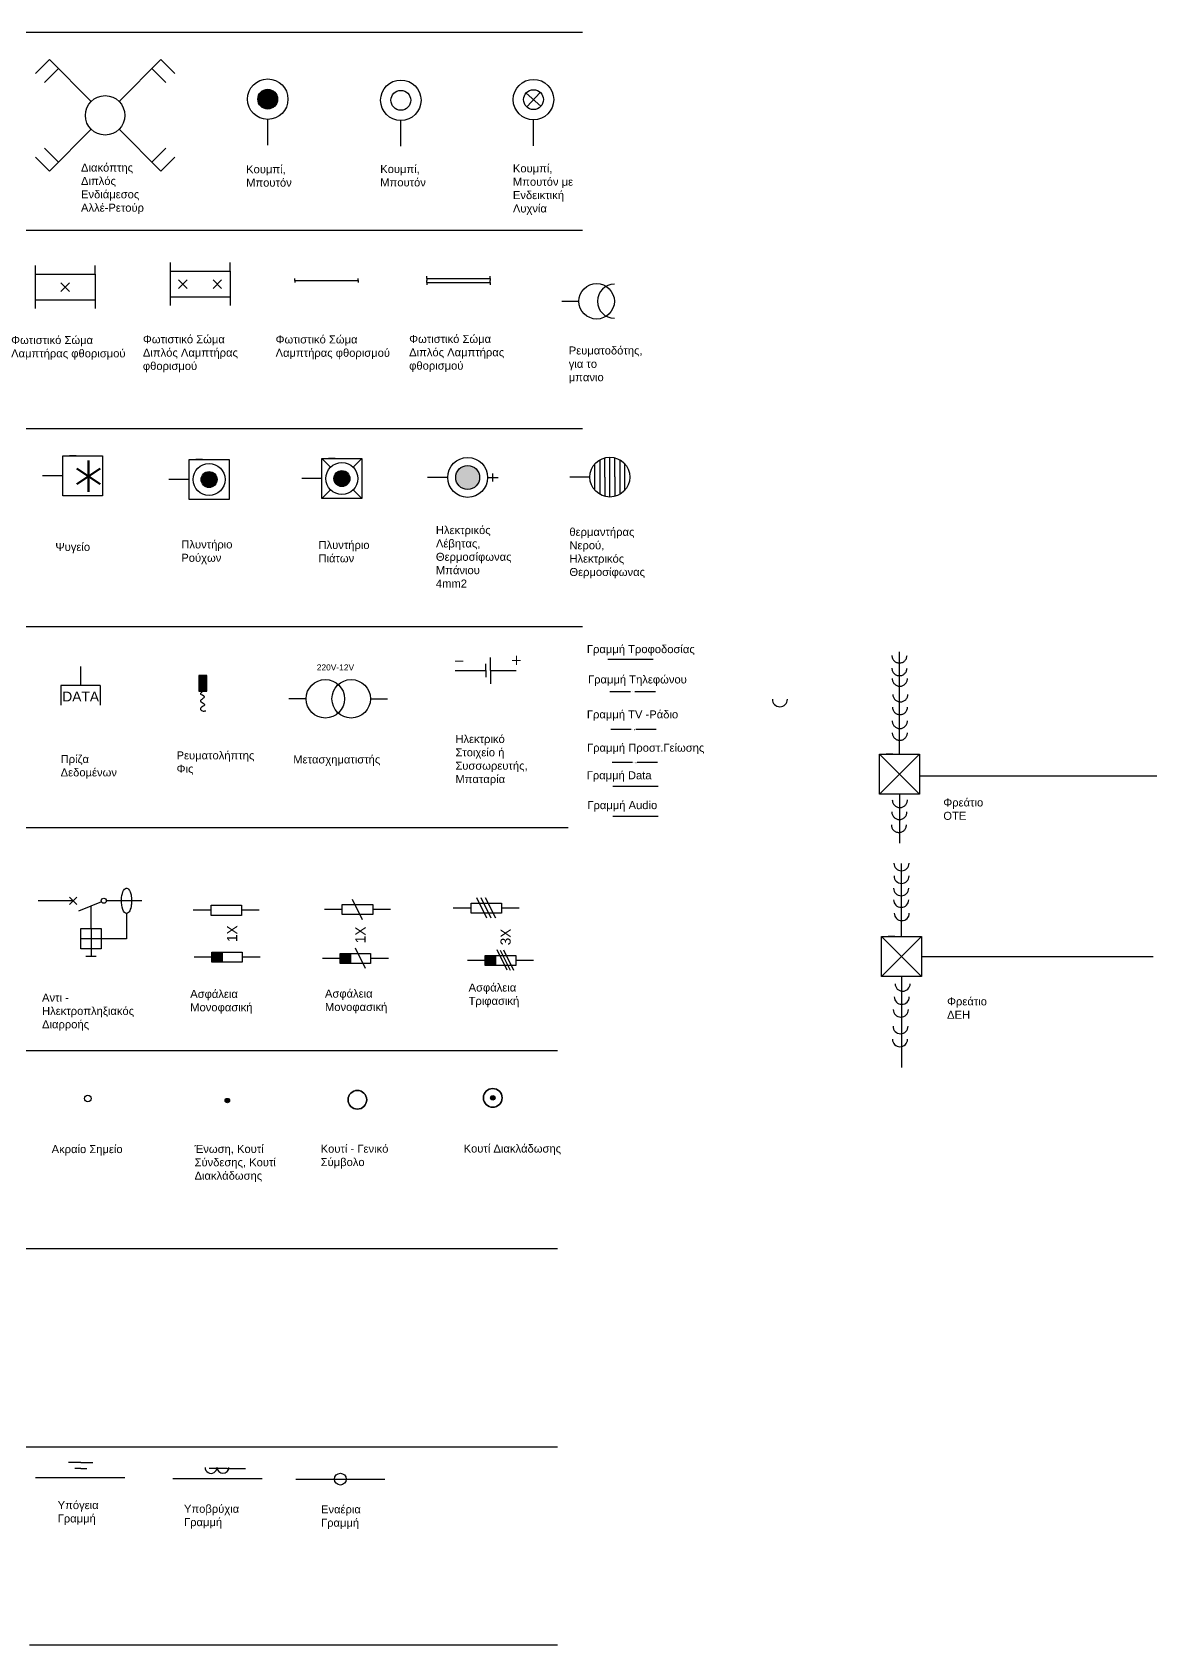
# Model space of a CAD drawing. Header units: millimetres. Extents: x 2744.1 to 2773.1, y 1487 to 1500.
# Drawn here: x 2748.51 to 2753.8, y 1488.41 to 1496.05 of the extents above; entities that cross this region are included whole.
import ezdxf

# ---------------------------------------------------------------- set-up
doc = ezdxf.new("R2010")
doc.units = ezdxf.units.MM
doc.linetypes.add('DASHDOT', pattern=[25.4, 12.7, -6.35, 0, -6.35])
for name, color, linetype in [('Γραμμές Παροχή', 11, 'Continuous'), ('Γραμμές Τηλεφώνου', 30, 'DASHDOT'), ('συμβολα', 254, 'Continuous')]:
    doc.layers.add(name, color=color, linetype=linetype)
doc.styles.add('Romans', font='Romans.shx')
doc.styles.get("Standard").update_dxf_attribs({"font": 'arial.ttf'})
doc.styles.add('TXT', font='romans.shx')
doc.styles.add('W4MS1', font='w4ms1')

msp = doc.modelspace()

# ---------------------------------------------------------------- hatches: boundary and pattern name
at = {"layer": 'συμβολα', "ltscale": 2}
h = msp.add_hatch(color=256, dxfattribs=at)
h.dxf.hatch_style = 1
edge = h.paths.add_edge_path()
edge.add_arc((2749.6225, 1495.7287), 0.0469, 0, 360)
at = {"layer": 'συμβολα'}
for points in [[(2750.5123, 1493.938, 1), (2750.6257, 1493.938, 1)], [(2749.3069, 1493.9282, 1), (2749.3825, 1493.9282, 1)], [(2749.9358, 1493.9327, 1), (2750.0114, 1493.9327, 1)], [(2749.2963, 1492.9255), (2749.3341, 1492.9255), (2749.3341, 1493.0011), (2749.2963, 1493.0011)]]:
    msp.add_hatch(color=256, dxfattribs=at).paths.add_polyline_path(points)
h = msp.add_hatch(color=256, dxfattribs=at)
h.dxf.hatch_style = 1
h.paths.add_polyline_path([(2749.3579, 1491.6909), (2749.3579, 1491.6429), (2749.4061, 1491.6429), (2749.4061, 1491.6909)])
h = msp.add_hatch(color=256, dxfattribs=at)
h.dxf.hatch_style = 1
h.paths.add_polyline_path([(2749.9655, 1491.6851), (2749.9655, 1491.6371), (2750.0137, 1491.6371), (2750.0137, 1491.6851)])
h = msp.add_hatch(color=256, dxfattribs=at)
h.dxf.hatch_style = 1
h.paths.add_polyline_path([(2750.6525, 1491.6752), (2750.6525, 1491.6272), (2750.7007, 1491.6272), (2750.7007, 1491.6752)])
at = {"layer": 'συμβολα', "ltscale": 0.3}
h = msp.add_hatch(color=256, dxfattribs=at)
h.dxf.hatch_style = 1
edge = h.paths.add_edge_path()
edge.add_arc((2750.6879, 1491.001), 0.0106, 0, 360)
h = msp.add_hatch(color=256, dxfattribs=at)
h.dxf.hatch_style = 1
edge = h.paths.add_edge_path()
edge.add_arc((2749.4314, 1490.9882), 0.0106, 0, 360)

# ---------------------------------------------------------------- linework, layer by layer
at = {"layer": 'Γραμμές Παροχή'}
for p, q in [((2752.6229, 1491.7648), (2752.6229, 1492.1097)), ((2752.5284, 1491.7648), (2752.7174, 1491.7648)), ((2752.5284, 1491.5758), (2752.5284, 1491.7648)), ((2752.5914, 1491.7648), (2752.5599, 1491.7648)), ((2752.6544, 1491.7648), (2752.6859, 1491.7648)), ((2752.7174, 1491.7648), (2752.7174, 1491.5758)), ((2752.5284, 1491.6703), (2752.5284, 1491.7175)), ((2752.5284, 1491.6703), (2752.5284, 1491.6703)), ((2752.7174, 1491.6703), (2753.8149, 1491.6703, 10.9694)), ((2752.7174, 1491.5758), (2752.5284, 1491.5758)), ((2752.6229, 1491.5758), (2752.6229, 1491.1451))]:
    msp.add_line(p, q, dxfattribs=at)
at = {"layer": 'Γραμμές Παροχή', "ltscale": 0.3}
for p, q in [((2752.5284, 1491.7648), (2752.7174, 1491.5758)), ((2752.7174, 1491.7648), (2752.5284, 1491.5758))]:
    msp.add_line(p, q, dxfattribs=at)
at = {"layer": 'Γραμμές Παροχή'}
for centre in [(2752.6229, 1492.112), (2752.6214, 1491.9934), (2752.6232, 1492.0522), (2752.6214, 1491.9389), (2752.6241, 1491.8757), (2752.6283, 1491.5416), (2752.6241, 1491.4798), (2752.6199, 1491.4194), (2752.6185, 1491.3407), (2752.6157, 1491.2789)]:
    msp.add_arc(centre, 0.0358, 180, 0, dxfattribs=at)
at = {"layer": 'Γραμμές Τηλεφώνου'}
for p, q in [((2752.6132, 1492.6283), (2752.6132, 1493.1131)), ((2752.5187, 1492.6283), (2752.7077, 1492.6283)), ((2752.5187, 1492.4393), (2752.5187, 1492.6283)), ((2752.5817, 1492.6283), (2752.5502, 1492.6283)), ((2752.6447, 1492.6283), (2752.6762, 1492.6283)), ((2752.7077, 1492.6283), (2752.7077, 1492.4393)), ((2752.5187, 1492.5338), (2752.5187, 1492.581)), ((2752.5187, 1492.5338), (2752.5187, 1492.5338)), ((2752.7061, 1492.5248), (2753.9627, 1492.5248)), ((2752.7077, 1492.4393), (2752.5187, 1492.4393)), ((2752.6132, 1492.4393), (2752.6132, 1492.207))]:
    msp.add_line(p, q, dxfattribs=at)
at = {"layer": 'Γραμμές Τηλεφώνου', "ltscale": 0.3}
for p, q in [((2752.5187, 1492.6283), (2752.7077, 1492.4393)), ((2752.7077, 1492.6283), (2752.5187, 1492.4393))]:
    msp.add_line(p, q, dxfattribs=at)
at = {"layer": 'Γραμμές Τηλεφώνου'}
for centre in [(2752.6131, 1493.0955), (2752.6131, 1493.0353), (2752.6149, 1492.9857), (2752.6175, 1492.9112), (2752.6157, 1492.851), (2752.6149, 1492.7854), (2752.6149, 1492.7296), (2752.6152, 1492.4112), (2752.6129, 1492.3545), (2752.6106, 1492.2933)]:
    msp.add_arc(centre, 0.0358, 180, 0, dxfattribs=at)
at = {"layer": 'συμβολα', "ltscale": 2}
for p, q in [((2747.9871, 1496.0454), (2748.6121, 1496.0454)), ((2748.6121, 1496.0454), (2749.2371, 1496.0454)), ((2749.2371, 1496.0454), (2749.8621, 1496.0454)), ((2749.8621, 1496.0454), (2750.4871, 1496.0454)), ((2750.4871, 1496.0454), (2751.1121, 1496.0454)), ((2744.2371, 1495.1079), (2751.1121, 1495.1079)), ((2744.2371, 1494.1704), (2751.1121, 1494.1704)), ((2744.2371, 1493.2329), (2751.1121, 1493.2329)), ((2744.1703, 1492.2804), (2751.0453, 1492.2804)), ((2744.1193, 1491.2247), (2750.9943, 1491.2247)), ((2748.4943, 1491.2247), (2749.1193, 1491.2247)), ((2749.1193, 1491.2247), (2749.7443, 1491.2247)), ((2749.7443, 1491.2247), (2750.3693, 1491.2247)), ((2750.3693, 1491.2247), (2750.9943, 1491.2247)), ((2744.1193, 1490.2872), (2750.9943, 1490.2872)), ((2744.1193, 1489.3497), (2750.9943, 1489.3497)), ((2748.5237, 1489.2044), (2748.9462, 1489.2044)), ((2749.1731, 1489.1988), (2749.5957, 1489.1988)), ((2749.755, 1489.1962), (2750.1775, 1489.1962)), ((2748.4943, 1488.4122), (2749.1193, 1488.4122)), ((2749.1193, 1488.4122), (2749.7443, 1488.4122)), ((2749.7443, 1488.4122), (2750.3693, 1488.4122)), ((2750.3693, 1488.4122), (2750.9943, 1488.4122))]:
    msp.add_line(p, q, dxfattribs=at)
at = {"layer": 'συμβολα'}
for p, q in [((2748.5889, 1495.9159), (2748.5228, 1495.85)), ((2748.5888, 1495.916), (2748.7867, 1495.7181)), ((2748.9186, 1495.7181), (2749.1165, 1495.916)), ((2749.1165, 1495.916), (2749.1824, 1495.8499)), ((2748.6313, 1495.8735), (2748.5653, 1495.8076)), ((2749.0741, 1495.8736), (2749.14, 1495.8075)), ((2748.5888, 1495.3883), (2748.7867, 1495.5862)), ((2748.9186, 1495.5862), (2749.1165, 1495.3883)), ((2749.6225, 1495.5108), (2749.6225, 1495.633)), ((2750.2526, 1495.5054), (2750.2526, 1495.6275)), ((2750.8806, 1495.5085), (2750.8806, 1495.6306)), ((2748.5229, 1495.4543), (2748.5888, 1495.3883)), ((2748.5653, 1495.4967), (2748.6312, 1495.4306)), ((2749.1401, 1495.4966), (2749.0741, 1495.4307)), ((2749.1825, 1495.4541), (2749.1165, 1495.3883)), ((2748.5211, 1494.9405), (2748.5211, 1494.737)), ((2748.5211, 1494.8998), (2748.806, 1494.8998)), ((2748.806, 1494.8998), (2748.806, 1494.9405)), ((2748.806, 1494.8998), (2748.806, 1494.737)), ((2749.1599, 1494.9549), (2749.1599, 1494.7514)), ((2749.1599, 1494.9142), (2749.4448, 1494.9142)), ((2749.4448, 1494.9142), (2749.4448, 1494.9549)), ((2749.4448, 1494.9142), (2749.4448, 1494.7514)), ((2748.6839, 1494.8184), (2748.6432, 1494.8591)), ((2748.6432, 1494.8184), (2748.6839, 1494.8591)), ((2749.2413, 1494.8328), (2749.2006, 1494.8735)), ((2749.2006, 1494.8328), (2749.2413, 1494.8735)), ((2749.4041, 1494.8328), (2749.3634, 1494.8735)), ((2749.3634, 1494.8328), (2749.4041, 1494.8735)), ((2749.7503, 1494.8701), (2749.7503, 1494.8801)), ((2749.7503, 1494.8701), (2749.9503, 1494.8701)), ((2749.7503, 1494.8701), (2749.7503, 1494.8601)), ((2749.9503, 1494.8701), (2750.0503, 1494.8701)), ((2750.0503, 1494.8701), (2750.0503, 1494.8801)), ((2750.0503, 1494.8701), (2750.0503, 1494.8601)), ((2750.3761, 1494.8803), (2750.3761, 1494.8903)), ((2750.3761, 1494.8803), (2750.5761, 1494.8803)), ((2750.3761, 1494.8803), (2750.3761, 1494.8703)), ((2750.3761, 1494.8603), (2750.3761, 1494.8703)), ((2750.3761, 1494.8603), (2750.5761, 1494.8603)), ((2750.3761, 1494.8603), (2750.3761, 1494.8503)), ((2750.5761, 1494.8803), (2750.6761, 1494.8803)), ((2750.5761, 1494.8603), (2750.6761, 1494.8603)), ((2750.6761, 1494.8803), (2750.6761, 1494.8903)), ((2750.6761, 1494.8803), (2750.6761, 1494.8703)), ((2750.6761, 1494.8603), (2750.6761, 1494.8703)), ((2750.6761, 1494.8603), (2750.6761, 1494.8503)), ((2748.806, 1494.7777), (2748.5211, 1494.7777)), ((2749.4448, 1494.7921), (2749.1599, 1494.7921)), ((2751.0151, 1494.7718), (2751.0956, 1494.7718)), ((2748.652, 1494.0395), (2748.841, 1494.0395)), ((2748.652, 1493.8505), (2748.652, 1494.0395)), ((2748.652, 1493.945), (2748.652, 1493.9922)), ((2748.715, 1494.0395), (2748.6835, 1494.0395)), ((2748.778, 1494.0395), (2748.8095, 1494.0395)), ((2748.841, 1494.0395), (2748.841, 1493.8505)), ((2749.2502, 1494.0227), (2749.4392, 1494.0227)), ((2749.2502, 1493.8337), (2749.2502, 1494.0227)), ((2749.3132, 1494.0227), (2749.2817, 1494.0227)), ((2749.3762, 1494.0227), (2749.4077, 1494.0227)), ((2749.4392, 1494.0227), (2749.4392, 1493.8337)), ((2749.8791, 1494.0272), (2750.0681, 1494.0272)), ((2749.8791, 1493.8382), (2749.8791, 1494.0272)), ((2749.8791, 1494.0272), (2749.9201, 1493.9862)), ((2749.8791, 1493.9327), (2749.8791, 1493.98)), ((2749.9421, 1494.0272), (2749.9106, 1494.0272)), ((2750.0051, 1494.0272), (2750.0366, 1494.0272)), ((2750.0681, 1494.0272), (2750.0271, 1493.9862)), ((2750.0681, 1494.0272), (2750.0681, 1493.8382)), ((2748.652, 1493.945), (2748.5564, 1493.945)), ((2748.652, 1493.945), (2748.652, 1493.945)), ((2749.2502, 1493.9282), (2749.1546, 1493.9282)), ((2749.2502, 1493.9282), (2749.2502, 1493.9755)), ((2749.2502, 1493.9282), (2749.2502, 1493.9282)), ((2749.8791, 1493.9327), (2749.7835, 1493.9327)), ((2749.8791, 1493.9327), (2749.8791, 1493.9327)), ((2750.4745, 1493.938), (2750.3789, 1493.938)), ((2750.4745, 1493.938), (2750.4745, 1493.938)), ((2750.6635, 1493.938), (2750.7139, 1493.938)), ((2750.6887, 1493.938), (2750.6887, 1493.9573)), ((2750.6887, 1493.9188), (2750.6887, 1493.938)), ((2751.1478, 1493.9397), (2751.0522, 1493.9397)), ((2751.1478, 1493.9397), (2751.1478, 1493.9397)), ((2748.841, 1493.8505), (2748.652, 1493.8505)), ((2749.4392, 1493.8337), (2749.2502, 1493.8337)), ((2749.8791, 1493.8382), (2749.9201, 1493.8793)), ((2750.0681, 1493.8382), (2749.8791, 1493.8382)), ((2750.0681, 1493.8382), (2750.0271, 1493.8793)), ((2750.6779, 1493.0234), (2750.6779, 1493.0864)), ((2751.2329, 1493.078), (2751.4479, 1493.078)), ((2748.7367, 1493.0427), (2748.7367, 1492.9533)), ((2749.2963, 1493.0011), (2749.2963, 1492.9255)), ((2749.3341, 1493.0011), (2749.2963, 1493.0011)), ((2749.3341, 1492.9255), (2749.3341, 1493.0011)), ((2750.5102, 1493.0234), (2750.5679, 1493.0234)), ((2750.5679, 1493.0234), (2750.6555, 1493.0234)), ((2750.6555, 1493.0234), (2750.6555, 1493.0549)), ((2750.6555, 1493.0234), (2750.6555, 1492.9919)), ((2750.6779, 1493.0234), (2750.7988, 1493.0234)), ((2750.6779, 1493.0234), (2750.6779, 1492.9604)), ((2748.6434, 1492.9533), (2748.6434, 1492.86)), ((2748.83, 1492.9533), (2748.6434, 1492.9533)), ((2748.83, 1492.9533), (2748.83, 1492.9067)), ((2749.2963, 1492.9255), (2749.3341, 1492.9255)), ((2748.83, 1492.9067), (2748.83, 1492.86)), ((2749.8043, 1492.8901), (2749.7229, 1492.8901)), ((2750.1085, 1492.8901), (2750.1899, 1492.8901)), ((2751.2558, 1492.4766), (2751.4708, 1492.4766)), ((2751.2558, 1492.3353), (2751.4708, 1492.3353)), ((2748.9441, 1491.9883), (2748.9488, 1491.9926)), ((2748.9488, 1491.9926), (2748.9526, 1491.9939)), ((2748.9526, 1491.9939), (2748.9559, 1491.9938)), ((2748.9559, 1491.9938), (2748.96, 1491.9922)), ((2748.702, 1491.934), (2748.5356, 1491.934)), ((2748.718, 1491.917), (2748.6841, 1491.9509)), ((2748.718, 1491.9509), (2748.6841, 1491.917)), ((2748.8349, 1491.9294), (2748.726, 1491.8843)), ((2749.026, 1491.934), (2748.858, 1491.934)), ((2748.9302, 1491.9263), (2748.9304, 1491.934)), ((2748.9314, 1491.9136), (2748.9302, 1491.9263)), ((2748.9303, 1491.9431), (2748.9308, 1491.9494)), ((2748.9304, 1491.934), (2748.9303, 1491.9431)), ((2748.9308, 1491.9494), (2748.9322, 1491.9595)), ((2748.9322, 1491.9595), (2748.9342, 1491.968)), ((2748.9342, 1491.968), (2748.937, 1491.9764)), ((2748.937, 1491.9764), (2748.9402, 1491.9827)), ((2748.9402, 1491.9827), (2748.9441, 1491.9883)), ((2748.96, 1491.9922), (2748.9636, 1491.9886)), ((2748.9636, 1491.9886), (2748.9678, 1491.9827)), ((2748.9678, 1491.9827), (2748.9708, 1491.9769)), ((2748.9708, 1491.9769), (2748.9728, 1491.9713)), ((2748.9728, 1491.9713), (2748.9753, 1491.9624)), ((2748.9753, 1491.9624), (2748.9764, 1491.9557)), ((2748.9764, 1491.9557), (2748.9774, 1491.9476)), ((2748.9771, 1491.9179), (2748.9765, 1491.9128)), ((2748.9776, 1491.9227), (2748.9771, 1491.9179)), ((2748.9774, 1491.9476), (2748.9778, 1491.9418)), ((2748.9779, 1491.9294), (2748.9776, 1491.9227)), ((2748.9778, 1491.9418), (2748.978, 1491.9373)), ((2748.978, 1491.9336), (2748.9779, 1491.9294)), ((2748.978, 1491.9373), (2748.978, 1491.9336)), ((2749.9755, 1491.9165), (2750.1195, 1491.9165)), ((2749.9755, 1491.8685), (2749.9755, 1491.9165)), ((2750.0715, 1491.8445), (2750.0235, 1491.9405)), ((2750.1195, 1491.9165), (2750.1195, 1491.8685)), ((2750.585, 1491.9234), (2750.729, 1491.9234)), ((2750.585, 1491.8754), (2750.585, 1491.9234)), ((2750.6602, 1491.8514), (2750.6122, 1491.9474)), ((2750.681, 1491.8514), (2750.633, 1491.9474)), ((2750.7017, 1491.8514), (2750.6537, 1491.9474)), ((2750.729, 1491.9234), (2750.729, 1491.8754)), ((2748.786, 1491.802), (2748.786, 1491.91)), ((2748.9332, 1491.9036), (2748.9314, 1491.9136)), ((2748.9363, 1491.8933), (2748.9332, 1491.9036)), ((2748.9403, 1491.885), (2748.9363, 1491.8933)), ((2748.9445, 1491.8792), (2748.9403, 1491.885)), ((2748.9493, 1491.875), (2748.9445, 1491.8792)), ((2748.954, 1491.874), (2748.9493, 1491.875)), ((2748.954, 1491.874), (2748.954, 1491.754)), ((2748.9592, 1491.8753), (2748.9541, 1491.874)), ((2748.9633, 1491.8789), (2748.9592, 1491.8753)), ((2748.966, 1491.8824), (2748.9633, 1491.8789)), ((2748.969, 1491.8872), (2748.966, 1491.8824)), ((2748.9718, 1491.8936), (2748.969, 1491.8872)), ((2748.9737, 1491.8995), (2748.9718, 1491.8936)), ((2748.9754, 1491.9065), (2748.9737, 1491.8995)), ((2748.9765, 1491.9128), (2748.9754, 1491.9065)), ((2749.3541, 1491.8891), (2749.2701, 1491.8891)), ((2749.3541, 1491.9131), (2749.4981, 1491.9131)), ((2749.3541, 1491.8651), (2749.3541, 1491.9131)), ((2749.4981, 1491.8651), (2749.3541, 1491.8651)), ((2749.4981, 1491.9131), (2749.4981, 1491.8651)), ((2749.5821, 1491.8891), (2749.4981, 1491.8891)), ((2749.9755, 1491.8925), (2749.8915, 1491.8925)), ((2750.1195, 1491.8685), (2749.9755, 1491.8685)), ((2750.2035, 1491.8925), (2750.1195, 1491.8925)), ((2750.585, 1491.8994), (2750.501, 1491.8994)), ((2750.729, 1491.8754), (2750.585, 1491.8754)), ((2750.813, 1491.8994), (2750.729, 1491.8994)), ((2748.738, 1491.706), (2748.738, 1491.802)), ((2748.738, 1491.802), (2748.834, 1491.802)), ((2748.786, 1491.802), (2748.786, 1491.706)), ((2748.834, 1491.802), (2748.834, 1491.706)), ((2748.834, 1491.754), (2748.738, 1491.754)), ((2748.834, 1491.706), (2748.738, 1491.706)), ((2748.786, 1491.706), (2748.786, 1491.67)), ((2748.954, 1491.754), (2748.834, 1491.754)), ((2749.3579, 1491.6909), (2749.5019, 1491.6909)), ((2749.3579, 1491.6429), (2749.3579, 1491.6909)), ((2749.4061, 1491.6909), (2749.4061, 1491.6429)), ((2749.5019, 1491.6909), (2749.5019, 1491.6429)), ((2750.0855, 1491.6131), (2750.0375, 1491.7091)), ((2750.7559, 1491.606), (2750.7079, 1491.702)), ((2750.7725, 1491.6032), (2750.7245, 1491.6992)), ((2750.7883, 1491.6039), (2750.7403, 1491.6999)), ((2748.81, 1491.67), (2748.762, 1491.67)), ((2749.3579, 1491.6669), (2749.2739, 1491.6669)), ((2749.5019, 1491.6429), (2749.3579, 1491.6429)), ((2749.5859, 1491.6669), (2749.5019, 1491.6669)), ((2749.9655, 1491.6611), (2749.8815, 1491.6611)), ((2749.9655, 1491.6851), (2750.1095, 1491.6851)), ((2749.9655, 1491.6371), (2749.9655, 1491.6851)), ((2750.1095, 1491.6371), (2749.9655, 1491.6371)), ((2750.0137, 1491.6851), (2750.0137, 1491.6371)), ((2750.1095, 1491.6851), (2750.1095, 1491.6371)), ((2750.1935, 1491.6611), (2750.1095, 1491.6611)), ((2750.6525, 1491.6512), (2750.5685, 1491.6512)), ((2750.6525, 1491.6752), (2750.7965, 1491.6752)), ((2750.6525, 1491.6272), (2750.6525, 1491.6752)), ((2750.7965, 1491.6272), (2750.6525, 1491.6272)), ((2750.7007, 1491.6752), (2750.7007, 1491.6272)), ((2750.7965, 1491.6752), (2750.7965, 1491.6272)), ((2750.8805, 1491.6512), (2750.7965, 1491.6512)), ((2748.7375, 1489.2748), (2748.6799, 1489.2748)), ((2748.7375, 1489.246), (2748.7087, 1489.246)), ((2748.7375, 1489.2748), (2748.795, 1489.2748)), ((2748.7375, 1489.246), (2748.7662, 1489.246)), ((2749.431, 1489.2466), (2749.3447, 1489.2466)), ((2749.431, 1489.2466), (2749.4885, 1489.2466)), ((2749.4885, 1489.2466), (2749.5173, 1489.2466))]:
    msp.add_line(p, q, dxfattribs=at)
at = {"layer": 'συμβολα', "ltscale": 0.3}
for p, q in [((2750.8452, 1495.7572), (2750.916, 1495.6956)), ((2750.9126, 1495.7607), (2750.8486, 1495.6921)), ((2748.5559, 1495.4213), (2748.5559, 1495.4213)), ((2751.2423, 1493.8452), (2751.2423, 1494.0342)), ((2751.3395, 1492.9234), (2751.2422, 1492.9234)), ((2751.3502, 1492.9233), (2751.3507, 1492.9233)), ((2751.4575, 1492.9234), (2751.3601, 1492.9234)), ((2751.3438, 1492.7454), (2751.2464, 1492.7454)), ((2751.3491, 1492.7454), (2751.3496, 1492.7454)), ((2751.3592, 1492.7454), (2751.3597, 1492.7454)), ((2751.4618, 1492.7454), (2751.3644, 1492.7454)), ((2751.3501, 1492.5885), (2751.2528, 1492.5885)), ((2751.3555, 1492.5884), (2751.356, 1492.5884)), ((2751.3603, 1492.5884), (2751.3608, 1492.5884)), ((2751.3656, 1492.5884), (2751.3661, 1492.5884)), ((2751.4681, 1492.5884), (2751.3708, 1492.5884))]:
    msp.add_line(p, q, dxfattribs=at)
at = {"layer": 'συμβολα', "ltscale": 0.1}
for p, q in [((2751.1714, 1493.8772), (2751.1714, 1494.0022)), ((2751.195, 1494.0215), (2751.195, 1493.8578)), ((2751.2187, 1493.9398), (2751.2187, 1494.0312)), ((2751.2659, 1493.941), (2751.2659, 1494.0312)), ((2751.2895, 1494.0215), (2751.2895, 1493.8578)), ((2751.3131, 1493.8771), (2751.3131, 1494.0022)), ((2751.2187, 1493.9398), (2751.2187, 1493.8482)), ((2751.2659, 1493.941), (2751.2659, 1493.8482))]:
    msp.add_line(p, q, dxfattribs=at)
at = {"layer": 'συμβολα'}
for points in [[(2750.091, 1490.9921, 1), (2750.0028, 1490.9921, 1)], [(2750.732, 1491.001, 1), (2750.6438, 1491.001, 1)]]:
    msp.add_lwpolyline(points, format="xyb", close=True, dxfattribs=at)
for centre, radius in [((2749.6225, 1495.7287), 0.0958), ((2750.2526, 1495.7233), 0.0958), ((2750.8806, 1495.7264), 0.0958), ((2748.8527, 1495.6521), 0.0933), ((2749.6225, 1495.7287), 0.0469), ((2750.2526, 1495.7233), 0.0469), ((2750.8806, 1495.7264), 0.0469), ((2749.3447, 1493.9282), 0.0756), ((2749.9736, 1493.9327), 0.0756), ((2750.569, 1493.938), 0.0945), ((2750.569, 1493.938), 0.0567), ((2751.2423, 1493.9397), 0.0945), ((2749.3447, 1493.9282), 0.0378), ((2749.9736, 1493.9327), 0.0378), ((2749.8954, 1492.8901), 0.091), ((2750.0175, 1492.8901), 0.091), ((2748.846, 1491.934), 0.012), ((2748.7713, 1490.9979), 0.0156), ((2750.0469, 1490.9921), 0.0441), ((2750.6879, 1491.001), 0.0441)]:
    msp.add_circle(centre, radius, dxfattribs=at)
at = {"layer": 'συμβολα', "linetype": 'Continuous'}
msp.add_circle((2751.1795, 1494.7718), 0.084, dxfattribs=at)
at = {"layer": 'συμβολα', "ltscale": 0.3}
for centre, radius in [((2750.6879, 1491.001), 0.0106), ((2749.4314, 1490.9882), 0.0106), ((2749.9663, 1489.1962), 0.028)]:
    msp.add_circle(centre, radius, dxfattribs=at)
at = {"layer": 'συμβολα'}
for centre, radius, start, end in [((2751.2635, 1494.7718), 0.0805, 90, 270), ((2752.0472, 1492.8881), 0.0358, 180, 0), ((2749.3541, 1489.2515), 0.028, 179.32399, 0.67601), ((2749.4107, 1489.2518), 0.028, 180, 0)]:
    msp.add_arc(centre, radius, start, end, dxfattribs=at)
msp.add_spline([(2749.3152, 1492.9255), (2749.3045, 1492.9126), (2749.3136, 1492.9084), (2749.3222, 1492.9005), (2749.3136, 1492.8902), (2749.3036, 1492.8801), (2749.3161, 1492.8702), (2749.3237, 1492.8624), (2749.3118, 1492.8521), (2749.3036, 1492.8421), (2749.313, 1492.8333), (2749.3294, 1492.8333)], degree=3, dxfattribs=at)

# ---------------------------------------------------------------- texts
at = {"layer": 'Γραμμές Παροχή', "insert": (2752.8386, 1491.4767), "char_height": 0.03794, "width": 0.294823, "attachment_point": 1}
msp.add_mtext('Φρεάτιο\\PΔΕΗ ', dxfattribs=at)
at = {"layer": 'Γραμμές Τηλεφώνου', "insert": (2752.8208, 1492.4184), "char_height": 0.03794, "width": 0.294823, "attachment_point": 1}
msp.add_mtext('Φρεάτιο\\PΟΤΕ', dxfattribs=at)
at = {"layer": 'συμβολα'}
msp.add_text('DATA', height=0.04665, dxfattribs=at).set_placement((2748.65, 1492.8775))
at = {"layer": 'συμβολα', "style": 'W4MS1'}
for s, p in [('1X', (2749.4779, 1491.7389)), ('1X', (2750.0855, 1491.7331)), ('3X', (2750.7725, 1491.7232))]:
    msp.add_text(s, height=0.048, rotation=89.99992, dxfattribs=at).set_placement(p)
at = {"layer": 'συμβολα', "attachment_point": 1}
for s, insert, char_height, width in [('Διακόπτης Διπλός Ενδιάμεσος Αλλέ-Ρετούρ', (2748.7385, 1495.4238), 0.037944, 0.223256), ('{\\fArial|b0|i0|c161|p34;Κουμπί, Μπουτόν}', (2749.5201, 1495.4159), 0.037944, 0.222142), ('{\\fArial|b0|i0|c161|p34;Κουμπί, Μπουτόν}', (2750.1551, 1495.4169), 0.037944, 0.222142), ('{\\fArial|b0|i0|c161|p34;Κουμπί, Μπουτόν με Ενδεικτική Λυχνία}', (2750.7831, 1495.42), 0.037944, 0.28759), ('Φωτιστικό Σώμα\\PΛαμπτήρας φθορισμού', (2748.4077, 1494.6075), 0.037944, 0.564785), ('{\\fArial|b0|i0|c161|p34;Φωτιστικό Σώμα\\PΔιπλός Λαμπτήρας φθορισμού}', (2749.0315, 1494.6112), 0.037944, 0.564785), ('Φωτιστικό Σώμα\\PΛαμπτήρας φθορισμού', (2749.6597, 1494.6103), 0.037944, 0.564785), ('{\\fArial|b0|i0|c161|p34;Φωτιστικό Σώμα\\PΔιπλός Λαμπτήρας φθορισμού}', (2750.292, 1494.6127), 0.037944, 0.564785), ('{\\fArial|b0|i0|c161|p34;Ρευματοδότης\\fArial|b0|i0|c0|p34;, \\fArial|b0|i0|c161|p34;για το μπανιο}', (2751.0476, 1494.558), 0.037944, 0.310372), ('{\\fArial|b0|i0|c161|p34;Ηλεκτρικός Λέβητας, Θερμοσίφωνας\\PΜπάνιου\\P}4mm2', (2750.4186, 1493.7078), 0.037944, 0.3727), ('{\\fArial|b0|i0|c161|p34;θερμαντήρας Νερού, Ηλεκτρικός Θερμοσίφωνας}', (2751.0506, 1493.6991), 0.037944, 0.3727), ('Ψυγείο', (2748.617, 1493.628), 0.03794, 0.167381), ('Πλυντήριο\\PΡούχων', (2749.2134, 1493.6399), 0.03794, 0.247688), ('Πλυντήριο\\PΠιάτων', (2749.8626, 1493.6374), 0.03794, 0.247688), ('Γραμμή Τροφοδοσίας', (2751.1334, 1493.1442), 0.037944, 0.53133), ('220V-12V', (2749.8546, 1493.0529), 0.02849, 0.244216), ('Γραμμή Τηλεφώνου', (2751.1386, 1493.0007), 0.037944, 0.483309), ('{\\fArial|b0|i0|c161|p34;Γραμμή\\fArial|b0|i0|c0|p34; TV }-{\\fArial|b0|i0|c161|p34;Ράδιο}', (2751.1334, 1492.8354), 0.037944, 0.554612), ('{\\fArial|b0|i0|c161|p34;Ηλεκτρικό Στοιχείο ή Συσσωρευτής, Μπαταρία}', (2750.5109, 1492.7189), 0.037944, 0.327985), ('{\\fArial|b0|i0|c161|p34;Γραμμή Προστ.Γείωσης}', (2751.134, 1492.6777), 0.037944, 0.554612), ('{\\fArial|b0|i0|c161|p34;Πρίζα\\PΔεδομένων}', (2748.6421, 1492.624), 0.037944, 0.281414), ('Ρευματολήπτης\\PΦις', (2749.191, 1492.6413), 0.037944, 0.381641), ('Μετασχηματιστής', (2749.7433, 1492.6221), 0.037944, 0.427869), ('{\\fArial|b0|i0|c161|p34;Γραμμή \\fArial|b0|i0|c0|p34;Data}', (2751.1324, 1492.5471), 0.037944, 0.53133), ('{\\fArial|b0|i0|c161|p34;Γραμμή \\fArial|b0|i0|c0|p34;Audio}', (2751.1356, 1492.4058), 0.037944, 0.53133), ('Ασφάλεια\\PΤριφασική', (2750.5734, 1491.5424), 0.03794, 0.246764), ('Αντι -\\PΗλεκτροπληξιακός\\PΔιαρροής', (2748.554, 1491.4947), 0.037944, 0.452491), ('Ασφάλεια\\PΜονοφασική', (2749.2555, 1491.512), 0.03794, 0.302014), ('Ασφάλεια\\PΜονοφασική', (2749.8934, 1491.5136), 0.03794, 0.302014), ('{\\fArial|b0|i0|c161|p34;Ακραίο Σημείο}', (2748.5994, 1490.7775), 0.037944, 0.4423), ('{\\fArial|b0|i0|c161|p34;Ένωση, Κουτί Σύνδεσης\\fArial|b0|i0|c0|p34;, \\fArial|b0|i0|c161|p34;Κουτί Διακλάδωσης}', (2749.276, 1490.7783), 0.0379437, 0.4423), ('{\\fArial|b0|i0|c161|p34;Κουτί - Γενικό Σύμβολο}', (2749.8731, 1490.7793), 0.037944, 0.4423), ('{\\fArial|b0|i0|c161|p34;Κουτί Διακλάδωσης}', (2750.5498, 1490.7801), 0.037944, 0.4423), ('{\\fArial|b0|i0|c161|p34;Υπόγεια Γραμμή}', (2748.628, 1489.0923), 0.037944, 0.303346), ('{\\fArial|b0|i0|c161|p34;Υποβρύχια Γραμμή}', (2749.226, 1489.0749), 0.037944, 0.303346), ('{\\fArial|b0|i0|c161|p34;Εναέρια Γραμμή}', (2749.8746, 1489.0723), 0.037944, 0.303346)]:
    msp.add_mtext(s, dxfattribs=dict(at, insert=insert, char_height=char_height, width=width))
at = {"layer": 'συμβολα', "insert": (2748.6846, 1494.0181), "char_height": 0.2598, "width": 0.226051, "attachment_point": 1, "style": 'TXT'}
msp.add_mtext('*', dxfattribs=at)
at = {"layer": 'συμβολα', "ltscale": 0.3, "char_height": 0.05, "attachment_point": 1, "style": 'Romans'}
for s, insert in [('-', (2750.5006, 1493.0966)), ('+', (2750.7719, 1493.1003))]:
    msp.add_mtext_dynamic_manual_height_columns(s, width=0.085102, gutter_width=0.5, heights=[0], dxfattribs=dict(at, insert=insert))

doc.saveas('drawing.dxf')
